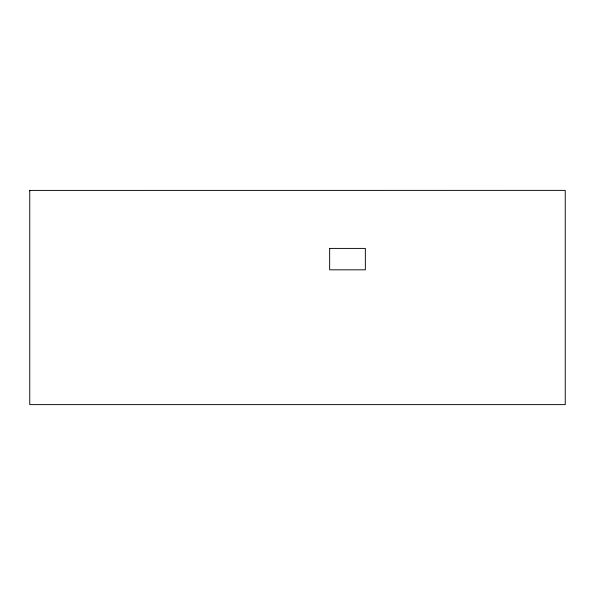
<?xml version="1.0" encoding="UTF-8"?>
<svg xmlns="http://www.w3.org/2000/svg" width="595" height="595" viewBox="0 0 595 595"><rect width="100%" height="100%" fill="white"/><g stroke="black" fill="none" stroke-linecap="round" stroke-linejoin="round"><path stroke-width="0.89" d="M29.75 190.415L565.243 190.378L565.25 404.622L29.75 404.622L29.75 190.415L29.75 190.794M329.652 248.405L329.652 269.825L365.352 269.825L365.36 248.412L329.652 248.412"/></g></svg>
